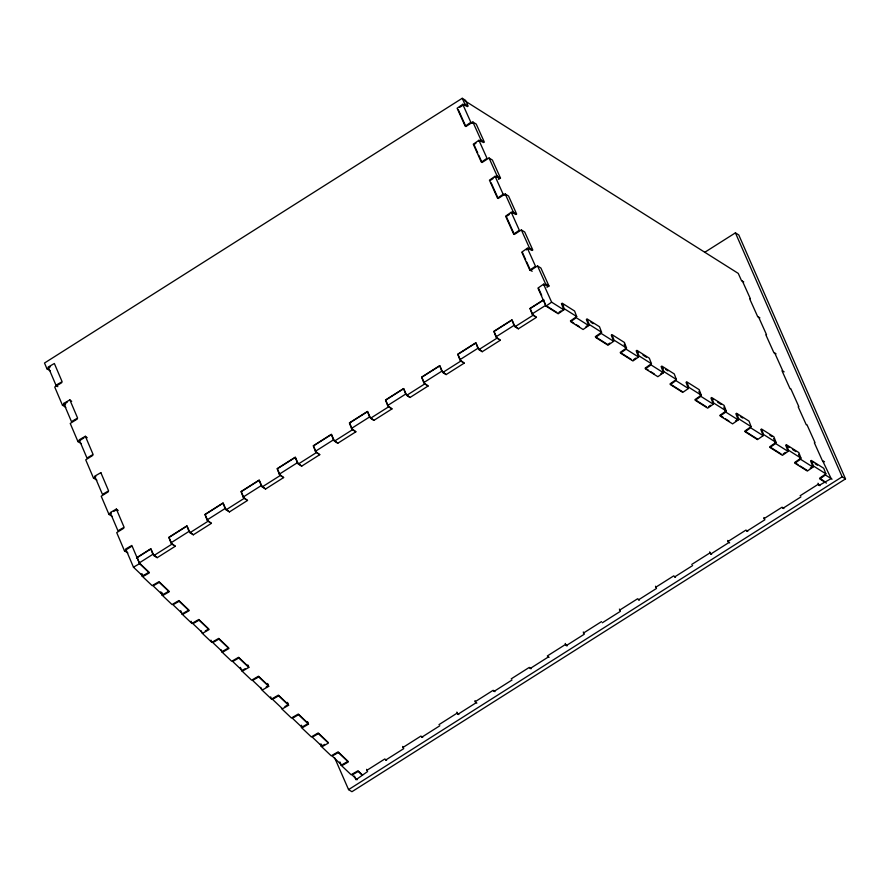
<?xml version="1.0" encoding="UTF-8"?>
<svg xmlns="http://www.w3.org/2000/svg" width="890" height="890" viewBox="0 0 890 890"><rect width="100%" height="100%" fill="white"/><g stroke="black" fill="none" stroke-linecap="round" stroke-linejoin="round"><path stroke-width="1.33" d="M467.473 106.6L462.755 104.308L457.126 108.235L465.203 126.224L470.832 122.297L473.191 123.443M478.92 140.286L473.291 144.213L481.368 162.203L486.997 158.275L478.92 140.286L483.626 142.567M499.791 178.545L495.074 176.264L489.444 180.181L497.521 198.17L503.15 194.243L505.509 195.388M511.238 212.232L505.609 216.159L513.686 234.148L519.315 230.221L511.238 212.232L515.944 214.523M532.109 250.49L527.392 248.21L521.763 252.137L529.839 270.115L532.198 271.261M529.839 270.115L535.469 266.199L527.392 248.21M548.262 286.469L543.556 284.177L537.927 288.104L546.004 306.093L558.175 313.781L563.804 309.853L561.445 303.635L563.704 305.07M546.004 306.093L551.633 302.166L563.804 309.853M558.965 312.368L561.078 310.899M570.379 320.967L576.698 316.551L574.595 311.022L562.135 303.156L564.238 308.697L576.698 316.551M585.998 326.619L589.158 324.416L601.607 332.281L595.288 336.687L607.748 344.552L609.861 343.084M588.724 325.584L583.095 329.5L570.635 321.646L576.264 317.719L588.724 325.584L586.354 319.365M613.644 341.304L608.004 345.231L595.555 337.366L601.184 333.439L613.644 341.304L611.274 335.096M626.527 348.012L614.067 340.147L611.964 334.607L624.424 342.472L626.527 348.012L620.208 352.418L631.533 359.571M638.553 357.035L626.093 349.169L620.464 353.096L632.923 360.962L638.553 357.035L636.194 350.816L638.464 352.251M633.725 359.549L635.827 358.08M651.447 363.743L638.987 355.878L636.884 350.337L649.344 358.203L651.447 363.743L645.128 368.149L648.521 370.296M660.747 373.811L663.907 371.608L676.367 379.463L670.048 383.879L682.508 391.745M663.473 372.765L657.844 376.693L645.384 368.827L651.013 364.9L663.473 372.765L661.114 366.547L663.373 367.982M688.393 388.496L682.764 392.412L670.303 384.558L675.933 380.631L688.393 388.496L686.034 382.277M701.287 395.193L688.827 387.328L686.724 381.799L699.184 389.664L701.287 395.193L694.968 399.599L706.293 406.752M713.313 404.216L700.853 396.35L695.223 400.278L707.683 408.143L713.313 404.216L710.943 398.008L713.213 399.432M708.473 406.73L710.576 405.262M726.196 410.924L713.736 403.059L711.633 397.519L724.093 405.384L726.196 410.924L719.877 415.33L723.281 417.477M738.222 419.947L725.773 412.081L720.144 416.008L732.592 423.874L738.222 419.947L735.863 413.728L738.133 415.163M735.496 420.992L738.656 418.79L751.115 426.655L744.797 431.06L757.256 438.926M763.142 435.677L757.512 439.604L745.052 431.739L750.682 427.812L763.142 435.677L760.783 429.458M776.035 442.386L763.576 434.52L761.473 428.98L773.933 436.845L776.035 442.386L769.716 446.791L781.042 453.933M788.062 451.408L775.602 443.543L769.972 447.47L782.432 455.335L788.062 451.408L785.703 445.189L789.096 447.336M783.233 453.922L785.336 452.443M800.956 458.105L788.495 450.24L786.393 444.711L798.853 452.576L800.956 458.105L794.636 462.511L798.03 464.658M812.982 467.128L800.522 459.262L794.892 463.189L807.352 471.055L812.982 467.128L810.623 460.92L812.881 462.344M810.256 468.173L813.415 465.971L825.876 473.836L819.557 478.242L824.096 481.112M459.796 107.267L464.803 104.03L468.162 106.121L465.592 100.381L462.233 98.289L44.5 363.031L46.97 368.838L50.33 370.93M472.879 122.019L480.967 140.008L484.327 142.089L476.25 124.111L472.879 122.019L465.87 126.547L458.328 109.759M473.947 144.525L475.95 143.234M478.954 141.299L480.967 140.008M498.478 179.357L500.48 178.067L492.404 160.078L489.044 157.986L482.024 162.514L478.798 155.327M490.112 180.503L493.116 178.567M495.118 177.266L497.121 175.975L500.48 178.067M505.197 193.964L513.285 211.954L516.645 214.045L508.568 196.056L505.197 193.964L498.189 198.492L491.18 182.906M509.269 214.535L506.265 216.481L514.342 234.459L521.362 229.943L524.722 232.034L532.81 250.012L529.439 247.921L521.362 229.943M511.283 213.244L513.285 211.954M526.435 249.868L529.439 247.921M822.683 460.875L831.16 478.609L819.011 485.451L818.032 483.226M530.507 270.438L537.527 265.932L540.886 268.024L548.974 286.002L546.961 287.292M543.601 285.201L545.603 283.921L548.974 286.002M136.504 558.063L150.955 548.908L153.87 555.582L157.241 557.674L175.297 546.238L170.924 542.856L168.822 537.315L186.878 525.868L188.98 531.408L193.353 534.79L211.408 523.342L207.036 519.971L204.934 514.431L222.989 502.984L225.092 508.524L229.464 511.906L247.52 500.458L243.148 497.076L241.045 491.536L259.101 480.099L261.204 485.64L265.576 489.011L283.632 477.563L279.271 474.192L277.168 468.652L295.224 457.204L297.327 462.744L301.699 466.126L319.755 454.679L315.383 451.308L313.28 445.768L331.336 434.32L333.439 439.86L337.811 443.231L355.867 431.795L351.494 428.413L349.392 422.872L367.448 411.436L369.55 416.976L373.922 420.347L391.978 408.899L387.606 405.529L385.503 399.988L403.559 388.541L405.673 394.081L410.034 397.463L428.101 386.015L423.729 382.633L421.626 377.104L439.682 365.656L441.785 371.197L446.157 374.568L464.213 363.131L459.841 359.749L457.738 354.209L475.794 342.772L477.897 348.301L482.269 351.684L500.325 340.236L495.953 336.865L493.85 331.325L511.906 319.877L514.008 325.417L518.38 328.799L536.436 317.352L532.064 313.97L529.962 308.441L543.556 299.83L545.659 305.359L532.064 313.97M543.768 299.952L530.151 308.585L533.077 315.26L536.436 317.352M152.869 554.303L150.766 548.763L137.171 557.374L139.274 562.914L152.869 554.303L157.241 557.674M170.924 542.856L188.98 531.408M207.036 519.971L225.092 508.524M243.148 497.076L261.204 485.64M279.271 474.192L297.327 462.744M315.383 451.308L333.439 439.86M351.494 428.413L369.55 416.976M387.606 405.529L405.673 394.081M423.729 382.633L441.785 371.197M459.841 359.749L477.897 348.301M495.953 336.865L514.008 325.417M153.87 555.582L171.926 544.146L175.297 546.238M171.926 544.146L169.011 537.46L187.067 526.023L189.982 532.698L208.049 521.251L211.408 523.342M208.049 521.251L205.123 514.576L223.179 503.128L226.105 509.814L244.16 498.367L247.52 500.458M244.16 498.367L241.235 491.692L259.29 480.244L262.216 486.919L280.272 475.483L283.632 477.563M280.272 475.483L277.346 468.796L295.413 457.36L298.328 464.035L316.384 452.587L319.755 454.679M316.384 452.587L313.469 445.912L331.525 434.465L334.451 441.151L352.507 429.703L355.867 431.795M352.507 429.703L349.581 423.028L367.637 411.58L370.563 418.255L388.618 406.819L391.978 408.899M388.618 406.819L385.693 400.133L403.749 388.685L406.674 395.371L424.73 383.924L428.101 386.015M424.73 383.924L421.816 377.249L439.871 365.801L442.786 372.487L460.842 361.04L464.213 363.131M460.842 361.04L457.927 354.353L475.983 342.917L478.909 349.592L496.965 338.156L500.325 340.236M496.965 338.156L494.039 331.469L512.095 320.022L515.021 326.708L533.077 315.26M704.936 252.182L735.418 232.857L738.778 234.949L845.5 478.909L351.928 791.711L348.569 789.619L334.673 757.846M366.758 770.406L384.814 758.97L386.583 760.338M402.87 747.522L420.926 736.075L422.694 737.443M438.981 724.638L457.037 713.19L458.817 714.559M511.216 678.859L529.272 667.411L531.041 668.779M583.44 633.079L601.495 621.632M619.562 610.195L637.618 598.748L639.387 600.116M655.674 587.3L673.73 575.863L675.499 577.232M691.786 564.416L709.842 552.968L711.622 554.348M764.02 518.636L782.076 507.2L783.845 508.568M800.132 495.752L818.188 484.305L819.957 485.684M385.626 760.105L403.693 748.668L402.714 746.432M421.749 737.22L439.805 725.773M493.972 691.441L512.028 679.993M530.095 668.557L548.151 657.109M602.319 622.777L620.375 611.33L619.407 609.105M638.43 599.893L656.486 588.446L655.518 586.221M674.553 576.998L692.609 565.562M746.777 531.23L764.833 519.782L763.865 517.557M782.889 508.335L800.944 496.898M348.569 789.619L842.14 476.818L845.5 478.909M77.285 419.023L70.232 423.451L77.964 441.618L81.335 443.709M92.783 455.413L85.729 459.841L93.472 478.03L96.843 480.122M93.472 478.03L95.831 476.562M108.28 491.814L101.215 496.208L108.969 514.431L111.328 512.952M113.675 511.483L116.034 510.003M123.788 528.204L116.724 532.62L124.466 550.821L127.837 552.913M124.466 550.821L131.531 546.393M46.97 368.838L50.508 366.636M61.788 382.633L54.724 387.028L62.467 405.228L65.838 407.32M62.467 405.228L67.184 402.291M77.964 441.618L83.86 437.958M55.97 385.225L62.111 381.688L54.357 363.498L48.216 367.025L55.97 385.225L57.817 386.683M69.854 399.888L77.608 418.078L71.467 421.615L63.724 403.415L69.854 399.888L71.701 401.357M85.362 436.278L79.221 439.816L86.964 458.005L93.105 454.478L85.362 436.278L87.209 437.747M116.356 509.069L110.215 512.596L117.958 530.796L124.099 527.258L116.356 509.069L118.203 510.526M133.467 567.186L139.597 563.659L149.32 572.893L143.179 576.42L133.467 567.186L125.713 548.985L131.853 545.459L139.597 563.659M141.332 573.961L142.178 576.175L149.064 572.214L139.274 562.914M160.812 591.761L162.069 595.087L168.966 591.127L159.01 581.671L152.123 585.631L142.178 576.175M163.081 595.332L169.222 591.794L159.266 582.349L153.136 585.876L163.081 595.332L162.136 592.84M180.703 610.673L181.972 614L188.858 610.028L178.912 600.572L172.015 604.544L162.069 595.087M181.972 614L191.917 623.445L198.815 619.485L208.761 628.941L205.312 630.921M201.029 630.687L201.863 632.901L211.82 642.357L218.706 638.397L228.652 647.853L221.766 651.814L220.92 649.6M240.4 667.4L241.668 670.726L245.106 668.735M248.811 667.433L242.67 670.971L232.724 661.515L238.865 657.977L248.811 667.433L247.865 664.952M266.155 686.991L268.457 685.667L258.501 676.211L251.614 680.183L241.668 670.726M268.713 686.346L262.572 689.872L252.627 680.427L258.767 676.89L268.713 686.346L267.612 683.453M260.726 687.414L261.56 689.628L271.517 699.084L278.403 695.123L288.349 704.58M284.911 706.56L287.203 705.236M288.605 705.258L282.475 708.785L272.518 699.329L278.659 695.802L288.605 705.258L287.514 702.366M308.507 724.16L298.562 714.703L292.421 718.241L302.366 727.697L308.507 724.16L307.562 721.679M320.411 744.14L321.257 746.354L324.705 744.374M322.269 746.61L328.41 743.072L318.453 733.616L312.323 737.154L322.269 746.61L321.323 744.118M339.891 761.94L341.159 765.267L346.9 761.962M743.74 281.908L741.626 280.884L738.255 273.397L464.88 100.837M759.893 317.886L757.779 316.851L749.703 298.873M776.058 353.853L773.944 352.829L765.856 334.84M784.135 371.842L782.021 370.819L790.098 388.808M824.529 461.776L822.416 460.753L814.339 442.764M515.021 326.708L518.38 328.799M478.909 349.592L482.269 351.684M442.786 372.487L446.157 374.568M406.674 395.371L410.034 397.463M370.563 418.255L373.922 420.347M334.451 441.151L337.811 443.231M298.328 464.035L301.699 466.126M262.216 486.919L265.576 489.011M226.105 509.814L229.464 511.906M189.982 532.698L193.353 534.79M108.969 514.431L112.34 516.511M590.893 322.224L593.152 323.649M642.992 355.11L646.385 357.257M665.642 369.406L667.912 370.841M717.74 402.291L721.145 404.438M740.391 416.587L742.66 418.022M769.85 435.177L772.108 436.612M792.501 449.472L795.894 451.619M815.151 463.779L817.409 465.203M832.061 479.176L825.442 474.993L819.812 478.92L826.432 483.103M547.884 306.772L556.806 312.401M571.502 321.679L573.772 323.103M576.041 324.539L579.435 326.686M650.79 371.72L654.183 373.867M725.539 418.901L728.943 421.048M800.299 466.093L807.097 470.376M747.734 531.452L745.965 530.084L727.898 541.532L729.678 542.9M567.164 645.895L565.384 644.527L547.328 655.963L549.097 657.343M494.929 691.675L493.16 690.295L475.104 701.743L476.873 703.111M63.724 403.415L65.571 404.883M248.555 666.755L238.609 657.298L231.712 661.27L221.766 651.814M328.154 742.394L318.197 732.937L311.311 736.909L301.354 727.453L308.252 723.481L298.306 714.036L291.408 717.996L281.463 708.54M348.046 761.306L338.1 751.85L331.202 755.81L321.257 746.354M362.53 775.068L357.991 770.762L351.105 774.723L341.159 765.267M362.286 775.268L358.258 771.441L352.117 774.968L357.146 779.751M742.282 280.751L750.37 298.728M758.447 316.718L766.524 334.707M774.6 352.696L782.688 370.685M790.765 388.663L798.842 406.652M806.93 424.641L815.006 442.63M798.174 406.797L806.262 424.775M462.233 98.289L464.803 104.03M489.044 157.986L497.121 175.975M537.527 265.932L545.603 283.921M462.755 104.308L470.832 122.297M495.074 176.264L503.15 194.243M543.556 284.177L551.633 302.166M474.492 145.726L477.719 152.924M522.43 252.448L525.656 259.646M526.735 262.049L529.962 269.236M538.584 288.427L541.699 295.347M735.418 232.857L842.14 476.818M727.742 540.441L728.721 542.666L710.665 554.114L709.686 551.889M583.284 632L584.263 634.225L566.207 645.662L565.228 643.437M474.949 700.664L475.916 702.889L457.861 714.325L456.882 712.1M366.602 769.327L367.57 771.552L356 779.74L354.454 776.102M825.876 473.836L823.762 468.296L811.313 460.43L813.415 465.971M798.63 454.301L800.522 459.262M773.71 438.57L775.602 443.543M751.115 426.655L749.013 421.115L736.553 413.249L738.656 418.79M723.881 407.108L725.773 412.081M698.962 391.378L700.853 396.35M676.367 379.463L674.264 373.934L661.804 366.068L663.907 371.608M624.213 344.196L626.093 349.169M601.607 332.281L599.504 326.741L587.044 318.887L589.158 324.416M301.421 725.205L302.366 727.697M270.671 696.87L271.517 699.084M210.975 640.144L211.82 642.357M191.072 621.231L191.917 623.445M142.233 573.939L143.179 576.42M100.859 472.668L94.718 476.206L102.461 494.406L108.602 490.868L100.859 472.668M179.168 601.251L173.027 604.788L182.973 614.245L189.114 610.707L179.168 601.251M199.071 620.163L192.93 623.701L202.876 633.146L209.017 629.619L199.071 620.163M218.962 639.076L212.821 642.602L222.778 652.058L228.919 648.532L218.962 639.076M338.356 752.528L332.215 756.055L342.161 765.511L348.301 761.985L338.356 752.528"/></g></svg>
